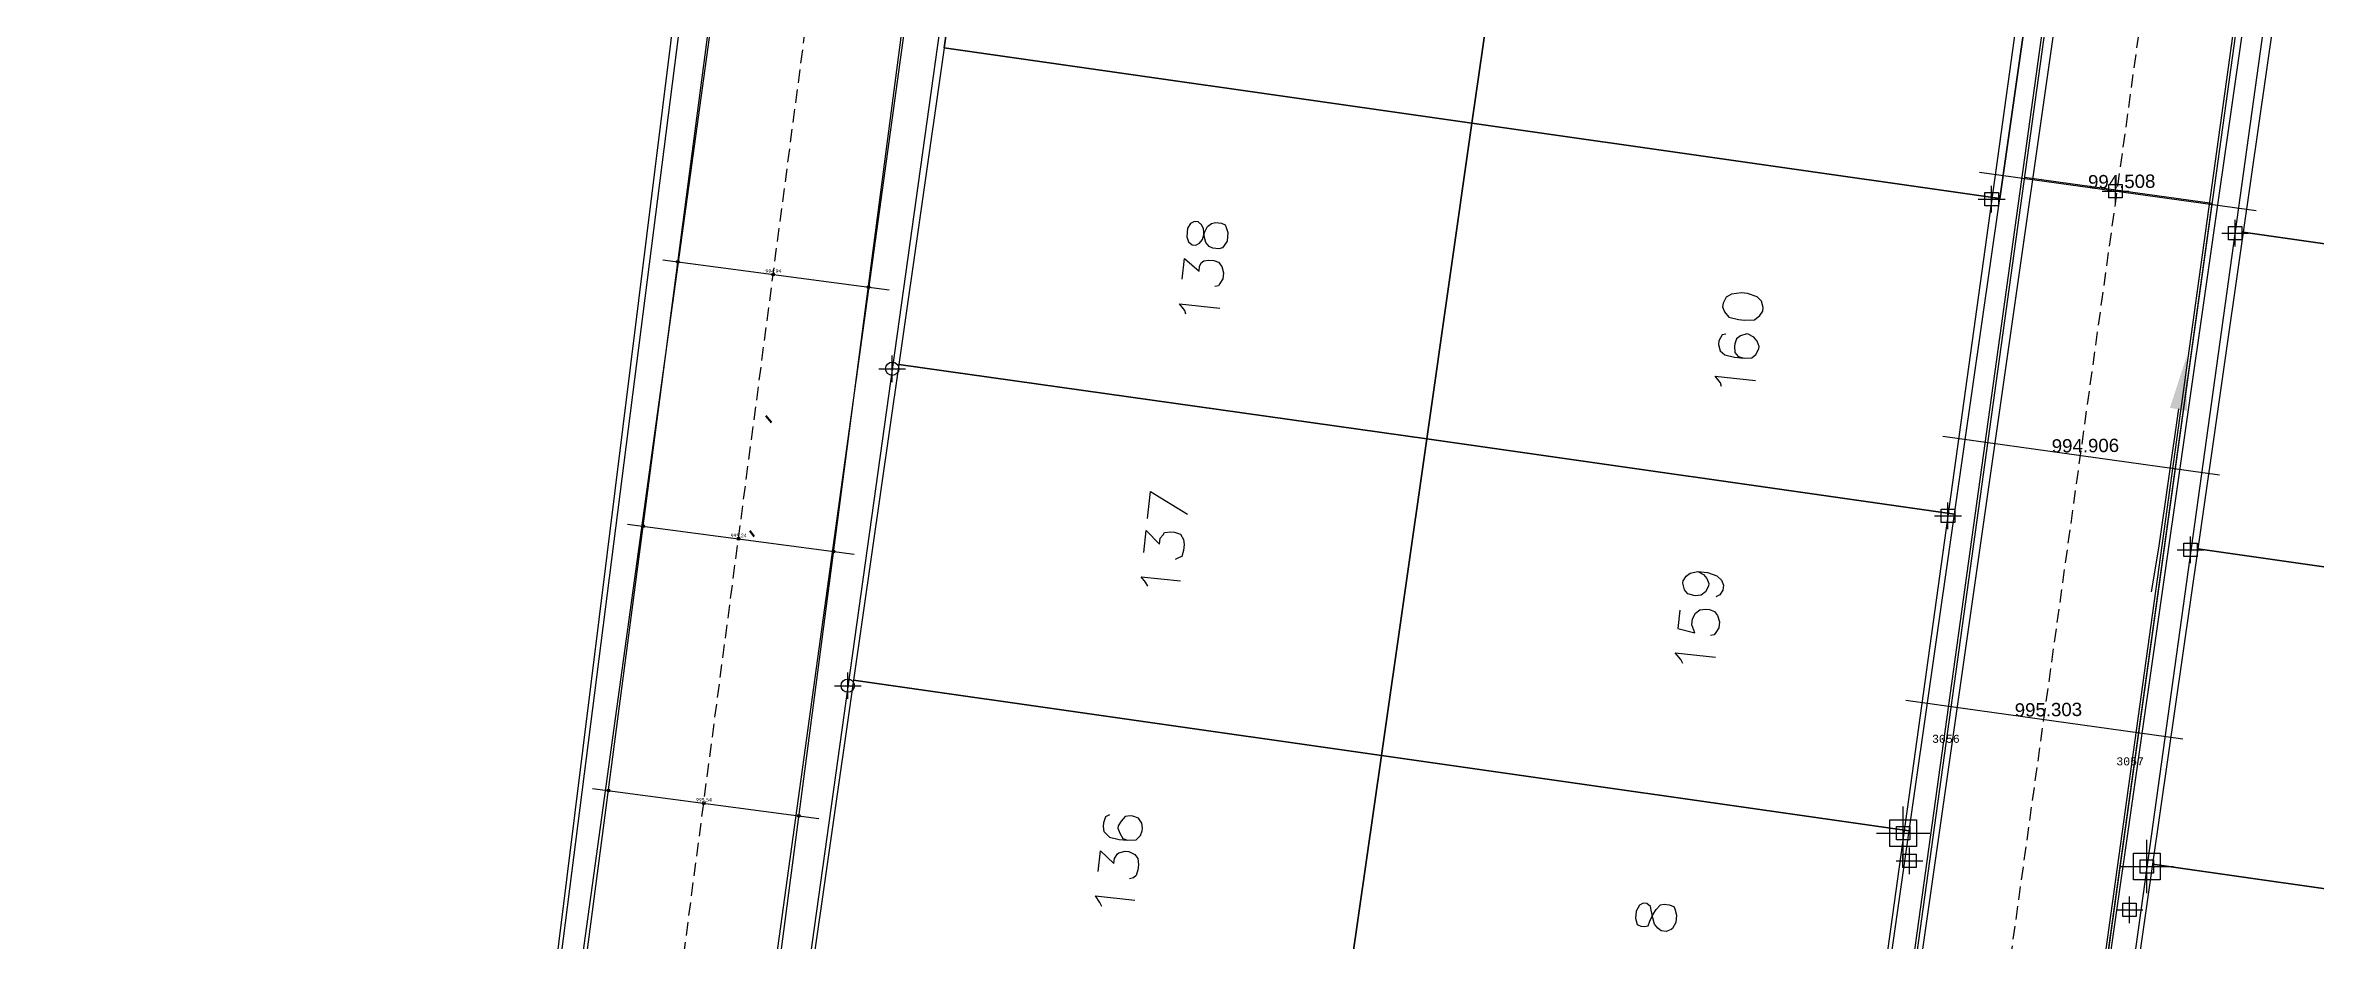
# Model space of a CAD drawing. Header units: metres. Extents: x -977055 to 805873, y -1033982 to 242021.
# Drawn here: x 841.8 to 926.9, y 1073.8 to 1107.4 of the extents above; entities that cross this region are included whole.
import ezdxf
from ezdxf.enums import TextEntityAlignment as Align

# ---------------------------------------------------------------- set-up
doc = ezdxf.new("R2010")
doc.units = ezdxf.units.M
doc.linetypes.add('DASHED', pattern=[0.75, 0.5, -0.25])
for name, color, linetype in [('12-CONDICIONES EXISTENTES', 2, 'Continuous'), ('C-ANNO-MATC-TEXT', 150, 'Continuous'), ('C-ROAD-PROF-TEXT', 11, 'Continuous'), ('LOTE 243', 6, 'Continuous'), ('puntos nov 7', 50, 'Continuous'), ('PUNTOS V', 4, 'Continuous'), ('V-NODE', 1, 'Continuous')]:
    doc.layers.add(name, color=color, linetype=linetype)
for name, color, linetype, true_color in [('PDF2_area escolar', 7, 'Continuous', 0x989898), ('PDF_Geometry', 7, 'Continuous', 0x797979), ('PDF_Solid Fills', 7, 'Continuous', 0x797979)]:
    doc.layers.add(name, color=color, linetype=linetype, true_color=true_color)
doc.styles.add('MONOTXT4', font='monotxt4.shx')
doc.styles.get("Standard").update_dxf_attribs({"font": 'arial.ttf'})

# ---------------------------------------------------------------- blocks, each defined once
blk = doc.blocks.new('*U274')
at = {"color": 0, "linetype": 'ByBlock', "lineweight": -2, "transparency": 16777216}
for p, q in [((-1, 0), (1, 0)), ((0, -1), (0, 1))]:
    blk.add_line(p, q, dxfattribs=at)
blk.add_circle((0, 0), 0.5, dxfattribs=at)
blk = doc.blocks.new('*U1303', base_point=(871.9, 1083.372, 996.448))
at = {"layer": 'V-NODE', "color": 50, "lineweight": -2, "xscale": 0.5, "yscale": 0.5, "zscale": 0.5}
blk.add_blockref('*U274', (871.9, 1083.372, 996.448), dxfattribs=at)
blk = doc.blocks.new('*U1306', base_point=(873.569, 1095.259, 995.987))
at = {"layer": 'V-NODE', "color": 50, "lineweight": -2, "xscale": 0.5, "yscale": 0.5, "zscale": 0.5}
blk.add_blockref('*U274', (873.569, 1095.259, 995.987), dxfattribs=at)
blk = doc.blocks.new('*U2420')
at = {"color": 0, "linetype": 'ByBlock', "lineweight": -2, "transparency": 16777216}
for p, q in [((0, -1), (0, 1)), ((-1, 0), (1, 0))]:
    blk.add_line(p, q, dxfattribs=at)
blk.add_lwpolyline([(-0.5, -0.5), (-0.5, 0.5), (0.5, 0.5), (0.5, -0.5)], close=True, dxfattribs=at)
blk = doc.blocks.new('*U2492', base_point=(911.472, 1077.838, 996.459))
at = {"layer": 'V-NODE', "color": 10, "lineweight": -2}
blk.add_blockref('*U2420', (911.472, 1077.838, 996.459), dxfattribs=at)
blk = doc.blocks.new('*U2495', base_point=(920.597, 1076.591, 996.43))
at = {"layer": 'V-NODE', "color": 10, "lineweight": -2}
blk.add_blockref('*U2420', (920.597, 1076.591, 996.43), dxfattribs=at)
blk = doc.blocks.new('*U2498')
at = {"color": 0, "linetype": 'ByBlock', "lineweight": -2, "transparency": 16777216}
for p, q in [((-1, 0), (1, 0)), ((0, -1), (0, 1))]:
    blk.add_line(p, q, dxfattribs=at)
blk.add_lwpolyline([(-0.5, -0.5), (-0.5, 0.5), (0.5, 0.5), (0.5, -0.5)], close=True, dxfattribs=at)
blk = doc.blocks.new('*U2729', base_point=(911.472, 1077.838, 996.459))
at = {"layer": 'V-NODE', "color": 130, "lineweight": -2, "xscale": 0.5, "yscale": 0.5, "zscale": 0.5}
blk.add_blockref('*U2498', (911.472, 1077.838, 996.459), dxfattribs=at)
blk = doc.blocks.new('*U2732', base_point=(920.597, 1076.591, 996.43))
at = {"layer": 'V-NODE', "color": 130, "lineweight": -2, "xscale": 0.5, "yscale": 0.5, "zscale": 0.5}
blk.add_blockref('*U2498', (920.597, 1076.591, 996.43), dxfattribs=at)
blk = doc.blocks.new('*U2735', base_point=(922.24, 1088.467, 995.972))
at = {"layer": 'V-NODE', "color": 130, "lineweight": -2, "xscale": 0.5, "yscale": 0.5, "zscale": 0.5}
blk.add_blockref('*U2498', (922.24, 1088.467, 995.972), dxfattribs=at)
blk = doc.blocks.new('*U2738', base_point=(913.147, 1089.74, 995.969))
at = {"layer": 'V-NODE', "color": 130, "lineweight": -2, "xscale": 0.5, "yscale": 0.5, "zscale": 0.5}
blk.add_blockref('*U2498', (913.147, 1089.74, 995.969), dxfattribs=at)
blk = doc.blocks.new('*U2741', base_point=(914.784, 1101.616, 995.679))
at = {"layer": 'V-NODE', "color": 130, "lineweight": -2, "xscale": 0.5, "yscale": 0.5, "zscale": 0.5}
blk.add_blockref('*U2498', (914.784, 1101.616, 995.679), dxfattribs=at)
blk = doc.blocks.new('*U2744', base_point=(923.913, 1100.349, 995.666))
at = {"layer": 'V-NODE', "color": 130, "lineweight": -2, "xscale": 0.5, "yscale": 0.5, "zscale": 0.5}
blk.add_blockref('*U2498', (923.913, 1100.349, 995.666), dxfattribs=at)
blk = doc.blocks.new('base')
at = {"layer": 'PDF_Geometry', "lineweight": 25, "extrusion": (-0.000787417, 0.063364, 0.99799), "elevation": 0.026}
for points in [[(-314.355, -197.288), (-299.601, -195.681), (-292.744, -194.188), (-282.663, -192.111), (-274.476, -190.361), (-258.037, -185.154), (-248.029, -180.61), (-240.539, -177.71), (-228.643, -174.042), (-222.733, -172.714), (-217.384, -171.04), (-209.935, -169.248), (-202.16, -164.759), (-196.196, -160.284), (-195.073, -159.817), (-178.095, -157.457), (-154.298, -156.614), (-136.667, -154.611), (-124.436, -153.164), (-118.066, -151.474), (-100.79, -146.646), (-80.955, -140.967), (-73.385, -139.328), (-61.694, -135.822), (-40.504, -131.604), (-37.727, -130.872), (-17.661, -129.441), (1.311, -127.461), (21.092, -124.929), (41.006, -122.83), (47.376, -123.458), (63.592, -123.186), (81.402, -124.312), (85.639, -96.072), (88.705, -66.393), (92.811, -40.781), (97.16, -22.386), (100.596, -1.562), (102.483, 8.32), (109.691, 37.361), (117.528, 76.62), (126.217, 115.638), (131.513, 149.592), (134.682, 173.973), (136.916, 195.591), (139.956, 229.678), (141.558, 250.676), (142.614, 271.37), (143.252, 283.21), (147.066, 312.938), (152.58, 355.631), (153.554, 396.042), (150.869, 418.02), (151.777, 438.639), (150.959, 458.028), (151.777, 438.639), (150.869, 418.02), (153.554, 396.042), (152.58, 355.631), (147.066, 312.938), (143.252, 283.21), (142.614, 271.37), (141.558, 250.676), (139.956, 229.678), (136.916, 195.591), (134.682, 173.973), (131.513, 149.592), (126.217, 115.638), (117.528, 76.62), (109.691, 37.361), (102.483, 8.32), (100.596, -1.562), (97.16, -22.386), (92.811, -40.781), (88.705, -66.393), (85.639, -96.072), (81.402, -124.312), (63.592, -123.186), (47.376, -123.458), (41.006, -122.83), (21.092, -124.929), (1.311, -127.461), (-17.661, -129.441), (-37.727, -130.872), (-40.504, -131.604), (-61.694, -135.822), (-73.385, -139.328), (-80.955, -140.967), (-100.79, -146.646), (-118.066, -151.474), (-124.436, -153.164), (-136.667, -154.611), (-154.298, -156.614), (-178.095, -157.457), (-195.073, -159.817), (-196.196, -160.284), (-202.16, -164.759), (-209.935, -169.248), (-217.384, -171.04), (-222.733, -172.714), (-228.643, -174.042), (-240.539, -177.71), (-248.029, -180.61), (-258.037, -185.154), (-274.476, -190.361), (-282.663, -192.111), (-292.744, -194.188), (-299.601, -195.681), (-314.355, -197.288), (-312.178, -178.446), (-309.146, -157.898), (-306.876, -132.899), (-305.823, -118.002), (-298.643, -78.802), (-291.055, -45.077), (-282.252, -15.116), (-275.645, 10.473), (-270.319, 33.898), (-263.825, 63.164), (-258.15, 86.408), (-284.424, 123.888)], [(-73.972, -29.127), (-75.851, -30.477), (-73.972, -29.127), (-35.504, -35.06), (-34.154, -36.938), (-44.268, -102.03), (-86.666, -112.549), (-88.335, -111.003), (-75.851, -30.477)], [(90.41, -55.701), (23.541, -45.327), (22.42, -46.165), (14.042, -106.087)], [(4.42, -98.575), (-37.003, -101.004), (-27.234, -38.004)], [(6.095, -91.219), (5.257, -96.636), (6.095, -91.219), (-13.659, -88.143), (-15.292, -98.612), (4.324, -97.451), (-35.706, -99.862), (-33.414, -85.067)], [(-2.721, -82.413), (-2.815, -83.19), (-3.359, -82.707), (-3.381, -82.889), (-3.443, -83.021), (-3.546, -83.101), (-3.734, -83.125), (-3.917, -83.103), (-4.094, -83.035), (-4.215, -82.882), (-4.279, -82.642), (-4.251, -82.414), (-4.138, -82.242), (-4.081, -82.156), (-3.939, -82.127)], [(-2.841, -81.1), (-2.812, -81.242), (-2.611, -81.498), (-4.119, -81.317)], [(-23.077, -80.099), (-22.935, -80.07), (-22.816, -79.852), (-22.799, -79.715), (-22.863, -79.476), (-23.029, -79.317), (-23.39, -79.227), (-23.755, -79.183), (-24.035, -79.195), (-24.189, -79.316), (-24.308, -79.534), (-24.319, -79.625), (-24.249, -79.819), (-24.129, -79.972), (-23.911, -80.091), (-23.865, -80.097), (-23.626, -80.033), (-23.472, -79.912), (-23.404, -79.735), (-23.393, -79.644), (-23.412, -79.41), (-23.532, -79.256), (-23.755, -79.183)], [(-22.886, -78.128), (-22.857, -78.271), (-22.656, -78.527), (-24.164, -78.345)], [(-40.011, -77.085), (-39.194, -71.851), (-38.905, -70.216)], [(-1.316, -73.447), (-1.437, -74.452), (-2.817, -73.59)], [(-1.162, -72.167), (-1.261, -72.99), (-1.755, -72.466), (-1.782, -72.695), (-1.89, -72.821), (-1.947, -72.907), (-2.181, -72.925), (-2.318, -72.909), (-2.541, -72.835), (-2.656, -72.636), (-2.68, -72.448), (-2.652, -72.219), (-2.579, -71.996), (-2.482, -71.961), (-2.334, -71.887)], [(-1.288, -70.9), (-1.213, -71.048), (-1.052, -71.253), (-2.514, -71.077)], [(-21.912, -71.197), (-22.13, -71.078), (-22.25, -70.925), (-22.32, -70.731), (-22.309, -70.639), (-22.19, -70.422), (-22.036, -70.301), (-21.802, -70.283), (-21.756, -70.289), (-21.533, -70.362), (-21.413, -70.515), (-21.349, -70.755), (-21.36, -70.846), (-21.473, -71.018), (-21.627, -71.139), (-21.912, -71.197), (-22.278, -71.153), (-22.632, -71.018), (-22.799, -70.858), (-22.868, -70.665), (-22.846, -70.482), (-22.733, -70.31), (-22.584, -70.235)], [(-21.228, -69.749), (-21.145, -69.064), (-21.774, -68.895), (-21.739, -68.992), (-21.67, -69.186), (-21.697, -69.415), (-21.816, -69.632), (-21.97, -69.753), (-22.204, -69.771), (-22.341, -69.754), (-22.518, -69.687), (-22.639, -69.533), (-22.703, -69.293), (-22.675, -69.065), (-22.562, -68.893), (-22.505, -68.807), (-22.363, -68.778)], [(-21.311, -67.745), (-21.236, -67.894), (-21.035, -68.15), (-22.543, -67.968)], [(0.256, -62.322), (0.404, -62.247), (0.477, -62.024), (0.494, -61.887), (0.47, -61.698), (0.264, -61.488), (-0.096, -61.398), (-0.416, -61.36), (-0.742, -61.367), (-0.901, -61.533), (-0.969, -61.71), (-0.98, -61.802), (-0.956, -61.99), (-0.841, -62.189), (-0.618, -62.263), (-0.527, -62.274), (-0.338, -62.25), (-0.179, -62.084), (-0.066, -61.912), (-0.055, -61.82), (-0.124, -61.627), (-0.239, -61.427), (-0.416, -61.36)], [(0.698, -60.195), (0.604, -60.972), (0.105, -60.495), (0.083, -60.678), (-0.03, -60.85), (-0.082, -60.89), (-0.321, -60.954), (-0.458, -60.937), (-0.676, -60.818), (-0.796, -60.665), (-0.815, -60.431), (-0.792, -60.248), (-0.719, -60.025), (-0.617, -59.944), (-0.474, -59.915)], [(0.578, -58.883), (0.653, -59.031), (0.808, -59.281), (-0.655, -59.105)]]:
    blk.add_lwpolyline(points, dxfattribs=at)
for points in [[(-33.414, -85.067), (-35.706, -99.862), (-15.292, -98.612), (-13.659, -88.143)], [(-62.277, -80.616), (-64.12, -92.451), (-44.365, -95.526), (-42.522, -83.692)], [(-11.816, -76.309), (-13.659, -88.143), (6.095, -91.219), (7.944, -79.339)], [(-31.571, -73.233), (-33.414, -85.067), (-13.659, -88.143), (-11.816, -76.309)], [(-2.914, -84.012), (-2.983, -83.818), (-3.109, -83.71), (-3.246, -83.694), (-3.394, -83.769), (-3.502, -83.895), (-3.581, -84.164), (-3.7, -84.381), (-3.854, -84.502), (-3.996, -84.531), (-4.225, -84.503), (-4.357, -84.441), (-4.391, -84.344), (-4.461, -84.151), (-4.422, -83.831), (-4.309, -83.659), (-4.252, -83.573), (-4.109, -83.544), (-3.881, -83.571), (-3.749, -83.633), (-3.629, -83.787), (-3.565, -84.027), (-3.552, -84.306), (-3.477, -84.454), (-3.351, -84.562), (-3.214, -84.579), (-3.066, -84.504), (-2.952, -84.332)], [(-60.428, -68.736), (-62.277, -80.616), (-42.522, -83.692), (-40.674, -71.812)], [(-22.97, -81.132), (-23.039, -80.938), (-23.2, -80.734), (-23.56, -80.644), (-23.789, -80.616), (-24.16, -80.618), (-24.365, -80.779), (-24.478, -80.95), (-24.495, -81.088), (-24.431, -81.327), (-24.265, -81.486), (-23.91, -81.622), (-23.681, -81.649), (-23.305, -81.602), (-23.105, -81.487), (-22.986, -81.269)], [(-9.968, -64.429), (-11.816, -76.309), (7.944, -79.339), (9.787, -67.504)], [(-29.722, -61.353), (-31.571, -73.233), (-11.816, -76.309), (-9.968, -64.429)], [(-58.585, -56.902), (-60.428, -68.736), (-40.674, -71.812), (-38.83, -59.977)], [(-8.124, -52.594), (-9.968, -64.429), (9.787, -67.504), (11.636, -55.624)], [(-27.879, -49.519), (-29.722, -61.353), (-9.968, -64.429), (-8.124, -52.594)], [(-56.736, -45.022), (-58.585, -56.902), (-38.83, -59.977), (-36.982, -48.097)], [(-19.417, -58.189), (-19.481, -57.95), (-19.613, -57.887), (-19.75, -57.871), (-19.893, -57.9), (-19.96, -58.077), (-20.085, -58.341), (-20.198, -58.513), (-20.358, -58.679), (-20.5, -58.708), (-20.683, -58.686), (-20.86, -58.618), (-20.895, -58.521), (-20.959, -58.282), (-20.926, -58.008), (-20.807, -57.79), (-20.756, -57.75), (-20.562, -57.68), (-20.379, -57.702), (-20.253, -57.81), (-20.132, -57.964), (-20.068, -58.204), (-20.01, -58.489), (-19.981, -58.631), (-19.855, -58.739), (-19.718, -58.756), (-19.569, -58.681), (-19.451, -58.463)]]:
    blk.add_lwpolyline(points, close=True, dxfattribs=at)
at = {"layer": 'PDF_Geometry', "color": 215, "lineweight": 50, "true_color": 0xa9529f, "extrusion": (-0.000787417, 0.063364, 0.99799), "elevation": 0.026}
for points in [[(12.742, -77.227), (12.943, -77.483)], [(13.443, -72.953), (13.604, -73.158)]]:
    blk.add_lwpolyline(points, dxfattribs=at)
blk = doc.blocks.new('*U4239')
at = {"color": 0, "linetype": 'ByBlock', "lineweight": -2, "transparency": 16777216}
for p, q in [((-1, 0), (1, 0)), ((0, -1), (0, 1))]:
    blk.add_line(p, q, dxfattribs=at)
blk.add_lwpolyline([(-0.5, -0.5), (-0.5, 0.5), (0.5, 0.5), (0.5, -0.5)], close=True, dxfattribs=at)

msp = doc.modelspace()

# ---------------------------------------------------------------- linework, layer by layer
at = {"color": 214, "elevation": 3030.45657}
msp.add_lwpolyline([(827.89311, 773.73995), (875.78106, 1120.62602), (869.40509, 1127.25775), (819.86544, 768.29284), (827.89311, 773.73995)], dxfattribs=at)
at = {"elevation": 997.203}
msp.add_lwpolyline([(916.1726, 1051.92728), (923.04425, 1101.45283), (916.0121, 1102.42824)], dxfattribs=at)
at = {"layer": '12-CONDICIONES EXISTENTES', "color": 1, "elevation": 996.877}
for points in [[(864.96497, 1099.34261), (873.45157, 1098.21453)], [(863.64731, 1089.4298), (872.13391, 1088.30172)], [(862.32965, 1079.51699), (870.81625, 1078.38891)]]:
    msp.add_lwpolyline(points, dxfattribs=at)
at = {"layer": '12-CONDICIONES EXISTENTES', "color": 1}
for centre in [(865.53549, 1099.26677, 996.877), (869.1041, 1098.79241, 996.877), (872.67272, 1098.31806, 996.877), (864.23319, 1089.35192, 996.877), (867.8018, 1088.87756, 996.877), (871.37042, 1088.4032, 996.877), (862.93089, 1079.43707, 996.877), (866.4995, 1078.96271, 996.877), (870.06812, 1078.48835, 996.877)]:
    msp.add_circle(centre, 0.05, dxfattribs=at)
at = {"layer": 'LOTE 243', "color": 1, "linetype": 'DASHED'}
for points, elevation in [([(922.24635, 1121.89904), (912.8862, 1054.41761)], 995.204), ([(863.8949, 1059.13301), (871.61482, 1117.90737)], 997.399)]:
    msp.add_lwpolyline(points, dxfattribs=dict(at, elevation=elevation))
at = {"layer": 'LOTE 243', "color": 1}
for points, elevation in [([(860.51172, 1061.01916), (868.37945, 1120.91882)], 997.399), ([(925.39062, 1119.09288), (916.35269, 1053.93449), (914.01007, 1037.20492)], 995.204), ([(925.48046, 1119.0127), (916.45174, 1053.92069), (914.10911, 1037.19105)], 995.204), ([(926.47097, 1118.87531), (917.44216, 1053.78265), (915.09944, 1037.05237)], 995.204), ([(918.0012, 1117.49637), (909.32066, 1054.91453), (906.97796, 1038.18442)], 995.204), ([(918.1173, 1117.60555), (909.4197, 1054.90073), (907.07699, 1038.17056)], 995.204), ([(916.84018, 1116.40457), (908.33023, 1055.05256), (905.98762, 1038.3231)], 995.204), ([(867.68647, 1060.35605), (874.75694, 1114.18596)], 997.399)]:
    msp.add_lwpolyline(points, dxfattribs=dict(at, elevation=elevation))
at = {"layer": 'PDF_Solid Fills', "transparency": 33554559, "extrusion": (-0.000787417, 0.063364, 0.99799)}
msp.add_solid([(-934.98728, -1017.08371, 1060.76006), (-935.63544, -1018.99957, 1060.76006), (-935.62168, -1016.96091, 1060.76006)], dxfattribs=at)
at = {"layer": 'PUNTOS V'}
for points, elevation in [([(859.596, 1061.824), (867.052, 1121.861)], 997.399), ([(868.744, 1060.598), (875.988, 1112.51)], 997.354)]:
    msp.add_lwpolyline(points, dxfattribs=dict(at, elevation=elevation))
at = {"layer": 'PUNTOS V', "color": 1, "elevation": 996.877}
for points in [[(914.32634, 1102.63337), (924.70426, 1101.1898)], [(912.9486, 1092.72873), (923.32652, 1091.28516)], [(911.57086, 1082.82409), (921.94879, 1081.38052)]]:
    msp.add_lwpolyline(points, dxfattribs=at)

# ---------------------------------------------------------------- block references
at = {"layer": 'C-ANNO-MATC-TEXT', "lineweight": -2, "xscale": 0.5, "yscale": 0.5, "zscale": 0.5}
for p in [(919.424, 1101.92, 994.895), (911.706, 1076.798, 995.473), (919.946, 1074.962, 995.52)]:
    msp.add_blockref('*U4239', p, dxfattribs=at)
at = {"layer": 'PDF2_area escolar'}
msp.add_blockref('base', (882.736, 1016.336, 999.038), dxfattribs=at)
at = {"layer": 'puntos nov 7'}
for name, p in [('*U1306', (873.569, 1095.259, 995.987)), ('*U1303', (871.9, 1083.372, 996.448))]:
    msp.add_blockref(name, p, dxfattribs=at)
at = {"layer": 'V-NODE'}
for name, p in [('*U2741', (914.784, 1101.616, 995.679)), ('*U2744', (923.913, 1100.349, 995.666)), ('*U2738', (913.147, 1089.74, 995.969)), ('*U2735', (922.24, 1088.467, 995.972)), ('*U2492', (911.472, 1077.838, 996.459)), ('*U2729', (911.472, 1077.838, 996.459)), ('*U2495', (920.597, 1076.591, 996.43)), ('*U2732', (920.597, 1076.591, 996.43))]:
    msp.add_blockref(name, p, dxfattribs=at)

# ---------------------------------------------------------------- texts
at = {"layer": 'C-ROAD-PROF-TEXT', "color": 11, "linetype": 'Continuous', "lineweight": -3, "attachment_point": 8, "rotation": 0.5711077}
for s, insert, char_height in [('{\\C2;994.508}', (919.66178, 1102.02491), 0.5), ('{\\fCalibri|b0|i0|c0|p34;\\H0.91667x;\\C256;994.94}', (869.1111, 1098.84567, 996.877), 0.15), ('{\\C2;994.906}', (918.30042, 1092.11799), 0.5), ('{\\fCalibri|b0|i0|c0|p34;\\H0.91667x;\\C256;995.24}', (867.8088, 1088.93082, 996.877), 0.15), ('{\\C2;995.303}', (916.91394, 1082.21457), 0.5), ('{\\fCalibri|b0|i0|c0|p34;\\H0.91667x;\\C256;995.54}', (866.5065, 1079.01597, 996.877), 0.15)]:
    msp.add_mtext(s, dxfattribs=dict(at, insert=insert, char_height=char_height))
at = {"layer": 'LOTE 243', "color": 1, "linetype": 'DASHED', "style": 'MONOTXT4'}
for s, p in [('3056', (912.54784, 1081.52876, 1004.05956)), ('3057', (919.4562, 1080.68316, 1004.05956))]:
    msp.add_text(s, height=0.3, dxfattribs=at).set_placement(p, align=Align.TOP_LEFT)

doc.saveas('drawing.dxf')
